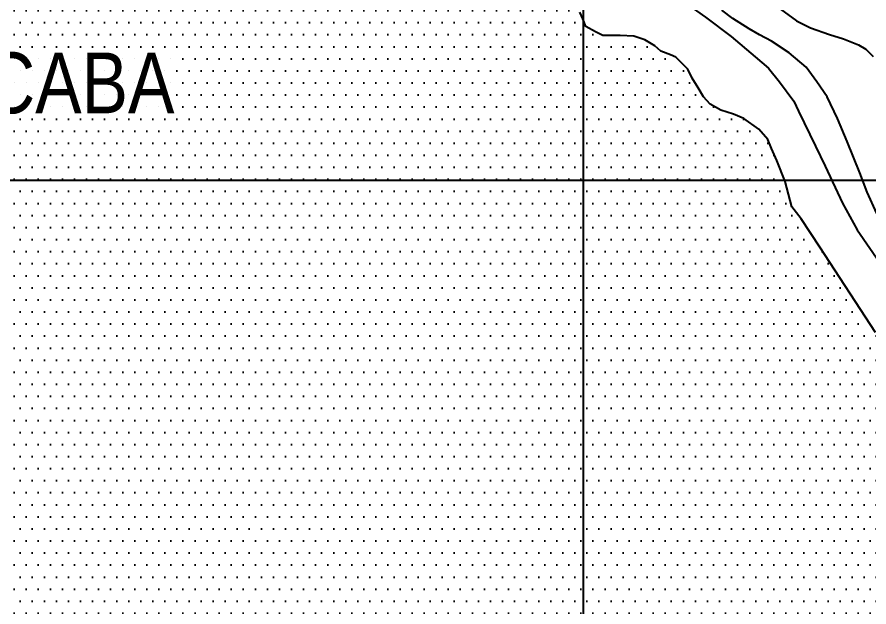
# Model space of a CAD drawing. Header units: millimetres. Extents: x 548366 to 1117317, y 7446967 to 14899125.
# Drawn here: x 549987 to 550548, y 7453134 to 7453523 of the extents above; entities that cross this region are included whole.
import ezdxf

# ---------------------------------------------------------------- set-up
doc = ezdxf.new("R2010")
doc.units = ezdxf.units.MM
doc.header["$MEASUREMENT"] = 0
for name, color, linetype in [('CURVA_INTERMEDIÁRIA', 32, 'Continuous'), ('HACHURA_OCEANO', 131, 'Continuous'), ('MALHA_TM', 8, 'Continuous'), ('OCEANO', 5, 'Continuous'), ('RADIAIS', 222, 'Continuous'), ('TXT_HIDRO', 8, 'Continuous')]:
    doc.layers.add(name, color=color, linetype=linetype)
doc.styles.add('TXT_PRAIA', font='ARIALN.TTF', dxfattribs={"height": 30})
pattern_1 = [(0, (0, 0), (3.96875, 7.9375), [0, -7.9375])]

msp = doc.modelspace()

# ---------------------------------------------------------------- hatches: boundary and pattern name
at = {"layer": 'HACHURA_OCEANO'}
h = msp.add_hatch(dxfattribs=at)
h.set_pattern_fill('DOTS', color=256, scale=5, style=0)
h.set_pattern_definition(pattern_1)
h.paths.add_polyline_path([(550360, 7453520.49), (550359.69, 7453521.27), (550357.72, 7453525.71), (550354.75, 7453530.14), (550347.35, 7453536.55), (550339.45, 7453540.99), (550329.09, 7453546.91), (550295.53, 7453558.25), (550250.12, 7453570.09), (550231.08, 7453573.08), (550220.22, 7453572.58), (550198.01, 7453570.12), (550132.37, 7453564.69), (550075.12, 7453556.31), (550020.83, 7453548.91), (549986.42, 7453546.52), (549977.54, 7453545.04), (549966.68, 7453544.54), (549952.37, 7453545.04), (549941.02, 7453546.52), (549925.72, 7453548), (549903.01, 7453548.49), (549891.17, 7453548.49), (549875.38, 7453548), (549864.02, 7453545.04), (549860, 7453543.14), (549860, 7453410), (550360, 7453410)])
h = msp.add_hatch(dxfattribs=at)
h.set_pattern_fill('DOTS', color=256, scale=5, style=0)
h.set_pattern_definition(pattern_1)
h.paths.add_polyline_path([(550414, 7453498.92), (550411.02, 7453500.06), (550407.07, 7453503.51), (550400.65, 7453507.46), (550393.25, 7453509.93), (550384.37, 7453510.42), (550373.02, 7453510.42), (550368.08, 7453512.88), (550361.66, 7453516.34), (550360, 7453520.49), (550360, 7453410), (550414, 7453410)])
h = msp.add_hatch(dxfattribs=at)
h.set_pattern_fill('DOTS', color=256, scale=5, style=0)
h.set_pattern_definition(pattern_1)
h.paths.add_polyline_path([(550487.52, 7453428.07), (550484.06, 7453435.96), (550481.6, 7453441.87), (550475.67, 7453448.78), (550465.8, 7453455.68), (550458.89, 7453458.64), (550450.5, 7453461.11), (550443.59, 7453465.05), (550439.15, 7453469.98), (550435.7, 7453475.9), (550431.75, 7453482.31), (550428.79, 7453488.23), (550420.89, 7453496.12), (550417.43, 7453497.6), (550414, 7453498.92), (550414, 7453410), (550494.08, 7453410), (550492.95, 7453414.26)])
h = msp.add_hatch(dxfattribs=at)
h.set_pattern_fill('DOTS', color=256, scale=5, style=0)
h.set_pattern_definition(pattern_1)
h.paths.add_polyline_path([(550360, 7453410), (549860, 7453410), (549860, 7452910), (550360, 7452910)])
h = msp.add_hatch(dxfattribs=at)
h.set_pattern_fill('DOTS', color=256, scale=5, style=0)
h.set_pattern_definition(pattern_1)
h.paths.add_polyline_path([(550414, 7453410), (550360, 7453410), (550360, 7452910), (550414, 7452910)])
h = msp.add_hatch(dxfattribs=at)
h.set_pattern_fill('DOTS', color=256, scale=5, style=0)
h.set_pattern_definition(pattern_1)
h.paths.add_polyline_path([(550860, 7453124.26), (550852.14, 7453123.8), (550848.97, 7453122.23), (550841.76, 7453120.14), (550832.29, 7453112.13), (550807.12, 7453098.32), (550792.31, 7453087.48), (550777.51, 7453075.64), (550753.32, 7453058.87), (550740, 7453052.96), (550731.11, 7453050), (550717.29, 7453048.52), (550703.97, 7453049.5), (550700.02, 7453050.98), (550692.62, 7453058.38), (550689.65, 7453065.29), (550686.2, 7453073.67), (550684.23, 7453083.04), (550682.74, 7453088.46), (550679.78, 7453095.86), (550675.84, 7453105.72), (550674.35, 7453114.6), (550672.87, 7453122.98), (550663.39, 7453143.09), (550661.41, 7453146.05), (550659.44, 7453150), (550657.96, 7453154.93), (550656.48, 7453157.89), (550651.05, 7453159.86), (550647.59, 7453163.31), (550641.18, 7453171.2), (550640.19, 7453179.59), (550638.71, 7453189.45), (550636.73, 7453200.3), (550627.85, 7453215.09), (550603.17, 7453245.67), (550552.34, 7453314.7), (550515.82, 7453370.92), (550503.48, 7453389.66), (550497.39, 7453397.49), (550494.08, 7453410), (550414, 7453410), (550414, 7452910), (550860, 7452910)])

# ---------------------------------------------------------------- linework, layer by layer
at = {"layer": 'CURVA_INTERMEDIÁRIA'}
for points, elevation in [([(550424.99, 7453533.48), (550440.5, 7453522.41), (550457.44, 7453509.81), (550473.28, 7453496.29), (550481.93, 7453488.78), (550489.32, 7453479.85), (550498.59, 7453467.23), (550501.63, 7453460.6), (550512.89, 7453437.43), (550519.29, 7453424.4), (550530.61, 7453399.94), (550540.43, 7453382.48), (550567.74, 7453342.67)], 10), ([(550489.85, 7453527.66), (550500.5, 7453519.98), (550509.56, 7453515.52), (550522.11, 7453510.93), (550531.34, 7453508.11), (550541.31, 7453504.33), (550546.1, 7453501.35), (550550.88, 7453496.57)], 30), ([(550553.28, 7453393.1), (550546.88, 7453407.26), (550542.02, 7453419.85), (550533.75, 7453440.55), (550527.35, 7453455.81), (550520.54, 7453469.92), (550513.88, 7453479.88), (550506.79, 7453489.42), (550495.57, 7453498.99), (550483.91, 7453506.54), (550476.07, 7453510.9), (550469.21, 7453514.85), (550458.45, 7453521.57), (550451.19, 7453526.98)], 20)]:
    msp.add_lwpolyline(points, dxfattribs=dict(at, elevation=elevation))
at = {"layer": 'MALHA_TM'}
for points in [[(550360, 7460415), (550360, 7450410)], [(549360, 7453415), (559365, 7453415)]]:
    msp.add_lwpolyline(points, dxfattribs=at)
at = {"layer": 'OCEANO', "ltscale": 0.3}
msp.add_lwpolyline([(550552.34, 7453314.7), (550515.82, 7453370.92), (550503.48, 7453389.66), (550497.39, 7453397.49), (550492.95, 7453414.26), (550487.52, 7453428.07), (550484.06, 7453435.96), (550481.6, 7453441.87), (550475.67, 7453448.78), (550465.8, 7453455.68), (550458.89, 7453458.64), (550450.5, 7453461.11), (550443.59, 7453465.05), (550439.15, 7453469.98), (550435.7, 7453475.9), (550431.75, 7453482.31), (550428.79, 7453488.23), (550420.89, 7453496.12), (550417.43, 7453497.6), (550411.02, 7453500.06), (550407.07, 7453503.51), (550400.65, 7453507.46), (550393.25, 7453509.93), (550384.37, 7453510.42), (550373.02, 7453510.42), (550368.08, 7453512.88), (550361.66, 7453516.34), (550359.69, 7453521.27), (550357.72, 7453525.71)], dxfattribs=at)
at = {"layer": 'RADIAIS', "linetype": 'Continuous', "ltscale": 2.5}
for radius in [4998.2, 3998.56]:
    msp.add_circle((554363.71, 7455412.75), radius, dxfattribs=at)

# ---------------------------------------------------------------- texts
at = {"layer": 'TXT_HIDRO', "style": 'TXT_PRAIA'}
msp.add_text('PRAIA DE MAMBUCABA', height=40, dxfattribs=at).set_placement((549569.08, 7453459.16))

doc.saveas('drawing.dxf')
